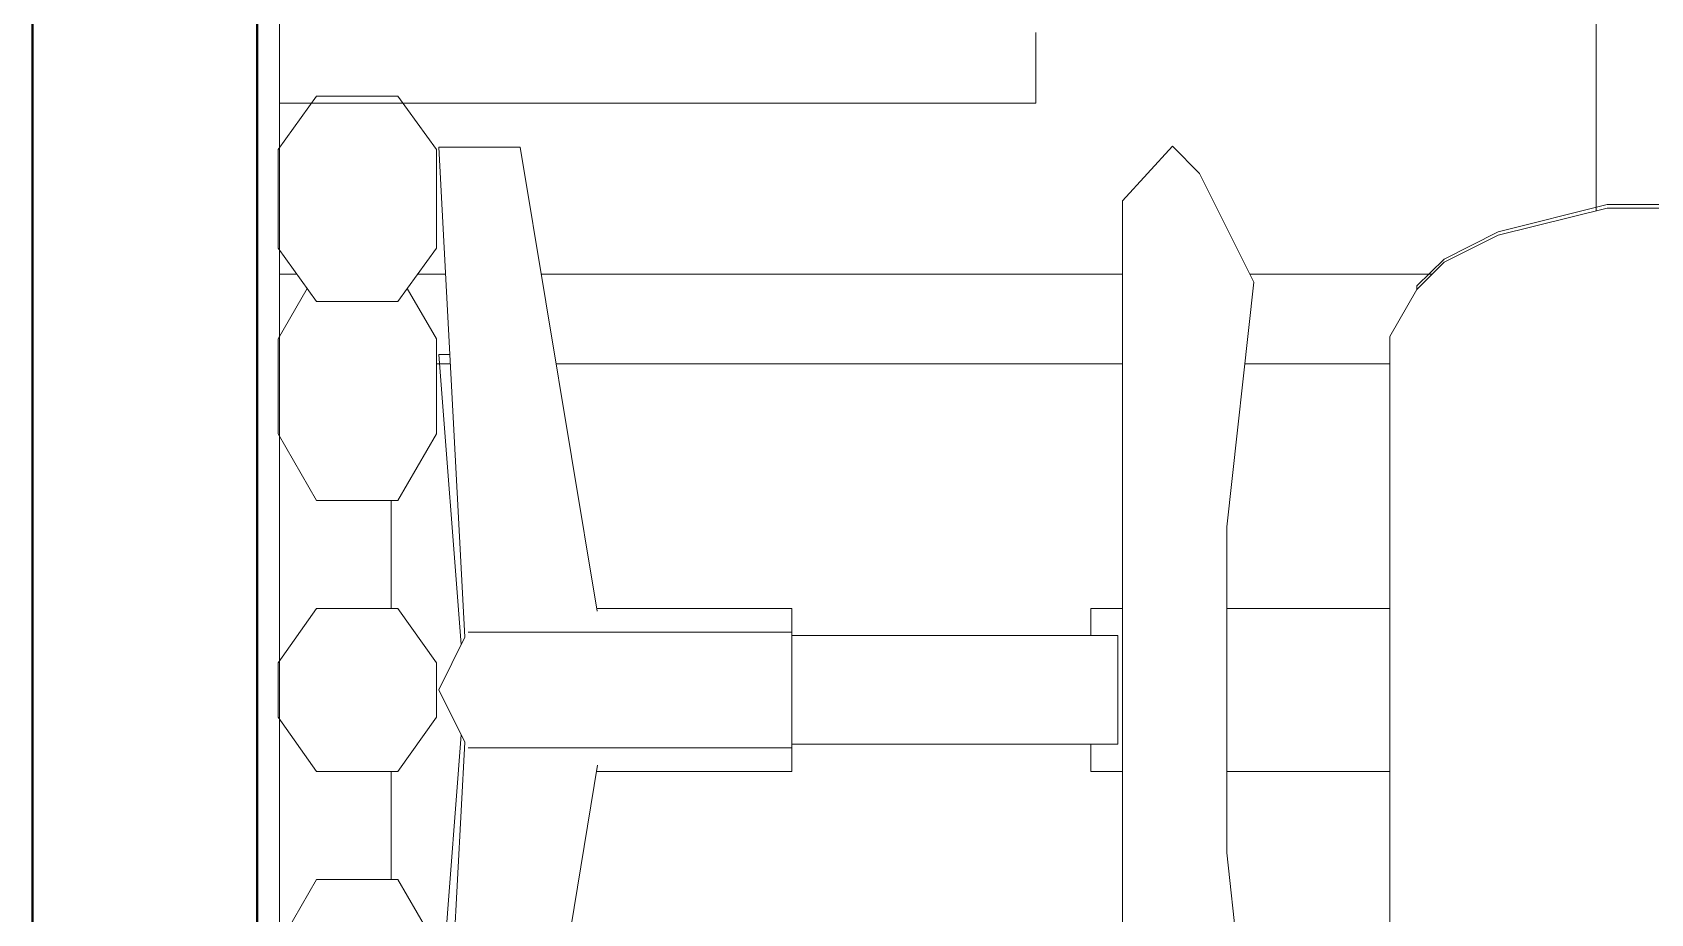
# Model space of a CAD drawing. Extents: x 65572 to 72871, y 30718 to 33858.
# Drawn here: x 67064.14 to 67100.13, y 32307.62 to 32327.22 of the extents above; entities that cross this region are included whole.
import ezdxf

# ---------------------------------------------------------------- set-up
doc = ezdxf.new("R2010")
doc.units = 0
doc.header["$LTSCALE"] = 0.5
doc.header["$MEASUREMENT"] = 0
doc.layers.get('0').update_dxf_attribs({"color": 20, "linetype": 'CONTINUOUS'})
doc.layers.add('_KTI_CONTROL', color=7, linetype='CONTINUOUS')
for name, color, linetype, lineweight in [('Framing', 142, 'CONTINUOUS', 13), ('Layout', 154, 'CONTINUOUS', 5), ('Structure', 7, 'CONTINUOUS', 40), ('Viewed', 150, 'CONTINUOUS', 9)]:
    doc.layers.add(name, color=color, linetype=linetype, lineweight=lineweight)

# ---------------------------------------------------------------- blocks, each defined once
blk = doc.blocks.new('12fstg01')
at = {"color": 0, "linetype": 'ByBlock'}
for p, q in [((-0.22682, 0.62118), (-0.22682, 0.69739)), ((-0.22516, 0.69739), (-0.22516, 0.62118)), ((-0.22682, 0.62118), (-0.21409, 0.57035)), ((-0.22516, 0.62118), (-0.21257, 0.57035)), ((-0.20136, 0.54498), (-0.21409, 0.57035)), ((-0.21257, 0.57035), (-0.19983, 0.54498)), ((-0.20136, 0.54498), (-0.18876, 0.53225)), ((-0.19983, 0.54498), (-0.1871, 0.53225)), ((-0.18876, 0.53225), (-0.1871, 0.53225)), ((-0.1871, 0.53225), (-0.1651, 0.51961)), ((-0.1651, 0.51961), (0.1651, 0.51961)), ((-0.03806, 0.4434), (-0.03806, 0.51961)), ((0.03806, 0.51961), (0.03806, 0.4434)), ((-0.24135, 0.43067), (-0.19056, 0.45604)), ((-0.19056, 0.45604), (-0.07625, 0.4434)), ((0.07611, 0.4434), (0.19042, 0.45604)), ((-0.07625, 0.4434), (0.07611, 0.4434)), ((-0.25408, 0.41812), (-0.24135, 0.43067)), ((-0.22862, 0.39469), (-0.25408, 0.41812)), ((0.22862, 0.39469), (-0.22862, 0.39469)), ((-0.03806, 0.37983), (-0.03806, 0.39469)), ((0.03806, 0.39469), (0.03806, 0.37983)), ((-0.02546, 0.24015), (-0.02546, 0.39256)), ((-0.02546, 0.39256), (0.02533, 0.39256)), ((0.02533, 0.39256), (0.02533, 0.24015)), ((-0.02546, 0.37983), (-0.03806, 0.37983)), ((0.03806, 0.37983), (0.02533, 0.37983)), ((-0.03806, 0.24015), (0.03806, 0.24015)), ((-0.03806, 0.149), (-0.03806, 0.24015)), ((-0.02699, 0.08885), (-0.02699, 0.24015)), ((0.02699, 0.08885), (0.02699, 0.24015)), ((0.03806, 0.24015), (0.03806, 0.14891)), ((-0.25367, 0.1132), (-0.03681, 0.14918)), ((0.03515, 0.14937), (0.25367, 0.1132)), ((-0.25367, 0.0751), (-0.25367, 0.1132)), ((-0.02463, 0.08728), (-0.25367, 0.0751)), ((-0.02131, 0.08562), (-0.1568, 0.0751)), ((0, 0.0751), (-0.02463, 0.08728)), ((0.02436, 0.08728), (0, 0.0751)), ((0.02104, 0.08562), (0.1568, 0.0751)), ((0.25367, 0.0751), (0.02436, 0.08728)), ((-0.1568, 0.0751), (-0.1568, 0.08017)), ((-0.27747, 0.056), (-0.25256, 0.07399)), ((-0.25256, 0.07399), (-0.20648, 0.07399)), ((-0.20648, 0.07399), (-0.18157, 0.056)), ((-0.16399, 0.07399), (-0.18766, 0.06034)), ((-0.11971, 0.07399), (-0.16399, 0.07399)), ((-0.11971, 0.07399), (-0.08857, 0.056)), ((-0.03806, 0.056), (-0.01273, 0.07399)), ((-0.01273, 0.07399), (0.01273, 0.07399)), ((0.01273, 0.07399), (0.03806, 0.056)), ((0.08857, 0.056), (0.11971, 0.07399)), ((-0.27747, 0.0179), (-0.27747, 0.056)), ((-0.18157, 0.056), (-0.18157, 0.0179)), ((-0.08857, 0.0179), (-0.08857, 0.056)), ((-0.03806, 0.056), (-0.03806, 0.0179)), ((0.03806, 0.056), (0.03806, 0.0179)), ((0.08857, 0.0179), (0.08857, 0.056)), ((-0.25256, 0), (-0.27747, 0.0179)), ((-0.18157, 0.0179), (-0.20648, 0)), ((-0.08857, 0.0179), (-0.11971, 0)), ((-0.03806, 0.0179), (-0.01273, 0)), ((0.01273, 0), (0.03806, 0.0179)), ((0.11971, 0), (0.08857, 0.0179)), ((-0.16399, 0), (-0.18766, 0.01356)), ((-0.20648, 0), (-0.25256, 0)), ((-0.11971, 0), (-0.16399, 0)), ((-0.01273, 0), (0.01273, 0))]:
    blk.add_line(p, q, dxfattribs=at)
at = {"layer": '_KTI_CONTROL'}
blk.add_polyline3d([(0, 0, 0), (0, 0, 0)], dxfattribs=at)
blk.add_polyline3d([(0, 0, 0), (0, 0, 0)], dxfattribs=at)

msp = doc.modelspace()

# ---------------------------------------------------------------- linework, layer by layer
at = {"layer": 'Framing'}
msp.add_line((67069.638349, 32435.968035), (67069.638349, 32239.968035), dxfattribs=at)
at = {"layer": 'Layout', "linetype": 'ByBlock'}
for p, q in [((67098.920078, 32337.468035), (67098.920078, 32323.252135)), ((67098.920078, 32337.468035), (67098.920078, 32323.252135)), ((67069.638349, 32325.645432), (67086.458646, 32325.645432)), ((67070.019182, 32321.846186), (67069.638349, 32321.846186)), ((67073.328128, 32321.846186), (67072.708274, 32321.846186)), ((67088.386219, 32321.846186), (67075.459654, 32321.846186)), ((67095.276756, 32321.846186), (67091.215953, 32321.846186)), ((67073.125331, 32319.846186), (67073.434472, 32319.846186)), ((67075.791498, 32319.846186), (67088.386219, 32319.846186)), ((67091.104551, 32319.846186), (67094.330765, 32319.846186))]:
    msp.add_line(p, q, dxfattribs=at)
msp.add_lwpolyline([(67086.458646, 32327.220047), (67086.458646, 32327.21737), (67086.458646, 32327.214694), (67086.458646, 32327.212018), (67086.458646, 32327.209341), (67086.458646, 32327.206665), (67086.458646, 32327.203988), (67086.458646, 32327.201312), (67086.458646, 32327.198635), (67086.458646, 32327.195959), (67086.458646, 32327.193282), (67086.458646, 32327.190606), (67086.458646, 32327.187929), (67086.458646, 32327.185253), (67086.458646, 32327.182576), (67086.458646, 32327.1799), (67086.458646, 32327.177223), (67086.458646, 32327.174547), (67086.458646, 32327.171871), (67086.458646, 32327.169194), (67086.458646, 32327.166518), (67086.458646, 32327.163841), (67086.458646, 32327.161165), (67086.458646, 32327.158488), (67086.458646, 32327.155812), (67086.458646, 32327.153135), (67086.458646, 32327.150459), (67086.458646, 32327.147782), (67086.458646, 32327.145106), (67086.458646, 32327.142429), (67086.458646, 32327.139753), (67086.458646, 32327.137077), (67086.458646, 32327.1344), (67086.458646, 32327.131724), (67086.458646, 32327.129047), (67086.458646, 32327.126371), (67086.458646, 32327.123694), (67086.458646, 32327.121018), (67086.458646, 32327.118341), (67086.458646, 32327.115665), (67086.458646, 32327.112988), (67086.458646, 32327.110312), (67086.458646, 32327.107635), (67086.458646, 32327.104959), (67086.458646, 32327.102283), (67086.458646, 32327.099606), (67086.458646, 32327.09693), (67086.458646, 32327.094253), (67086.458646, 32327.091577), (67086.458646, 32327.0889), (67086.458646, 32327.086224), (67086.458646, 32327.083547), (67086.458646, 32327.080871), (67086.458646, 32327.078194), (67086.458646, 32327.075518), (67086.458646, 32327.072841), (67086.458646, 32327.070165), (67086.458646, 32327.067488), (67086.458646, 32327.064812), (67086.458646, 32327.062136), (67086.458646, 32327.059459), (67086.458646, 32327.056783), (67086.458646, 32327.054106), (67086.458646, 32327.05143), (67086.458646, 32327.048753), (67086.458646, 32327.046077), (67086.458646, 32327.0434), (67086.458646, 32327.040724), (67086.458646, 32327.038047), (67086.458646, 32327.035371), (67086.458646, 32327.032694), (67086.458646, 32327.030018), (67086.458646, 32327.027342), (67086.458646, 32327.024665), (67086.458646, 32327.021989), (67086.458646, 32327.019312), (67086.458646, 32327.016636), (67086.458646, 32327.013959), (67086.458646, 32327.011283), (67086.458646, 32327.008606), (67086.458646, 32327.00593), (67086.458646, 32327.003253), (67086.458646, 32327.000577), (67086.458646, 32326.9979), (67086.458646, 32326.995224), (67086.458646, 32326.992547), (67086.458646, 32326.989871), (67086.458646, 32326.987195), (67086.458646, 32326.984518), (67086.458646, 32326.981842), (67086.458646, 32326.979165), (67086.458646, 32326.976489), (67086.458646, 32326.973812), (67086.458646, 32326.971136), (67086.458646, 32326.968459), (67086.458646, 32326.965783), (67086.458646, 32326.963106), (67086.458646, 32326.96043), (67086.458646, 32326.957753), (67086.458646, 32326.955077), (67086.458646, 32326.952401), (67086.458646, 32326.949724), (67086.458646, 32326.947048), (67086.458646, 32326.944371), (67086.458646, 32326.941695), (67086.458646, 32326.939018), (67086.458646, 32326.936342), (67086.458646, 32326.933665), (67086.458646, 32326.930989), (67086.458646, 32326.928312), (67086.458646, 32326.925636), (67086.458646, 32326.922959), (67086.458646, 32326.920283), (67086.458646, 32326.917606), (67086.458646, 32326.91493), (67086.458646, 32326.912254), (67086.458646, 32326.909577), (67086.458646, 32326.906901), (67086.458646, 32326.904224), (67086.458646, 32326.901548), (67086.458646, 32326.898871), (67086.458646, 32326.896195), (67086.458646, 32326.893518), (67086.458646, 32326.890842), (67086.458646, 32326.888165), (67086.458646, 32326.885489), (67086.458646, 32326.882812), (67086.458646, 32326.880136), (67086.458646, 32326.87746), (67086.458646, 32326.874783), (67086.458646, 32326.872107), (67086.458646, 32326.86943), (67086.458646, 32326.866754), (67086.458646, 32326.864077), (67086.458646, 32326.861401), (67086.458646, 32326.858724), (67086.458646, 32326.856048), (67086.458646, 32326.853371), (67086.458646, 32326.850695), (67086.458646, 32326.848018), (67086.458646, 32326.845342), (67086.458646, 32326.842666), (67086.458646, 32326.839989), (67086.458646, 32326.837313), (67086.458646, 32326.834636), (67086.458646, 32326.83196), (67086.458646, 32326.829283), (67086.458646, 32326.826607), (67086.458646, 32326.82393), (67086.458646, 32326.821254), (67086.458646, 32326.818577), (67086.458646, 32326.815901), (67086.458646, 32326.813224), (67086.458646, 32326.810548), (67086.458646, 32326.807871), (67086.458646, 32326.805195), (67086.458646, 32326.802519), (67086.458646, 32326.799842), (67086.458646, 32326.797166), (67086.458646, 32326.794489), (67086.458646, 32326.791813), (67086.458646, 32326.789136), (67086.458646, 32326.78646), (67086.458646, 32326.783783), (67086.458646, 32326.781107), (67086.458646, 32326.77843), (67086.458646, 32326.775754), (67086.458646, 32326.773077), (67086.458646, 32326.770401), (67086.458646, 32326.767725), (67086.458646, 32326.765048), (67086.458646, 32326.762372), (67086.458646, 32326.759695), (67086.458646, 32326.757019), (67086.458646, 32326.754342), (67086.458646, 32326.751666), (67086.458646, 32326.748989), (67086.458646, 32326.746313), (67086.458646, 32326.743636), (67086.458646, 32326.74096), (67086.458646, 32326.738283), (67086.458646, 32326.735607), (67086.458646, 32326.73293), (67086.458646, 32326.730254), (67086.458646, 32326.727578), (67086.458646, 32326.724901), (67086.458646, 32326.722225), (67086.458646, 32326.719548), (67086.458646, 32326.716872), (67086.458646, 32326.714195), (67086.458646, 32326.711519), (67086.458646, 32326.708842), (67086.458646, 32326.706166), (67086.458646, 32326.703489), (67086.458646, 32326.700813), (67086.458646, 32326.698136), (67086.458646, 32326.69546), (67086.458646, 32326.692784), (67086.458646, 32326.690107), (67086.458646, 32326.687431), (67086.458646, 32326.684754), (67086.458646, 32326.682078), (67086.458646, 32326.679401), (67086.458646, 32326.676725), (67086.458646, 32326.674048), (67086.458646, 32326.671372), (67086.458646, 32326.668695), (67086.458646, 32326.666019), (67086.458646, 32326.663342), (67086.458646, 32326.660666), (67086.458646, 32326.657989), (67086.458646, 32326.655313), (67086.458646, 32326.652637), (67086.458646, 32326.64996), (67086.458646, 32326.647284), (67086.458646, 32326.644607), (67086.458646, 32326.641931), (67086.458646, 32326.639254), (67086.458646, 32326.636578), (67086.458646, 32326.633901), (67086.458646, 32326.631225), (67086.458646, 32326.628548), (67086.458646, 32326.625872), (67086.458646, 32326.623195), (67086.458646, 32326.620519), (67086.458646, 32326.617843), (67086.458646, 32326.615166), (67086.458646, 32326.61249), (67086.458646, 32326.609813), (67086.458646, 32326.607137), (67086.458646, 32326.60446), (67086.458646, 32326.601784), (67086.458646, 32326.599107), (67086.458646, 32326.596431), (67086.458646, 32326.593754), (67086.458646, 32326.591078), (67086.458646, 32326.588401), (67086.458646, 32326.585725), (67086.458646, 32326.583049), (67086.458646, 32326.580372), (67086.458646, 32326.577696), (67086.458646, 32326.575019), (67086.458646, 32326.572343), (67086.458646, 32326.569666), (67086.458646, 32326.56699), (67086.458646, 32326.564313), (67086.458646, 32326.561637), (67086.458646, 32326.55896), (67086.458646, 32326.556284), (67086.458646, 32326.553607), (67086.458646, 32326.550931), (67086.458646, 32326.548254), (67086.458646, 32326.545578), (67086.458646, 32326.542902), (67086.458646, 32326.540225), (67086.458646, 32326.537549), (67086.458646, 32326.534872), (67086.458646, 32326.532196), (67086.458646, 32326.529519), (67086.458646, 32326.526843), (67086.458646, 32326.524166), (67086.458646, 32326.52149), (67086.458646, 32326.518813), (67086.458646, 32326.516137), (67086.458646, 32326.51346), (67086.458646, 32326.510784), (67086.458646, 32326.508108), (67086.458646, 32326.505431), (67086.458646, 32326.502755), (67086.458646, 32326.500078), (67086.458646, 32326.497402), (67086.458646, 32326.494725), (67086.458646, 32326.492049), (67086.458646, 32326.489372), (67086.458646, 32326.486696), (67086.458646, 32326.484019), (67086.458646, 32326.481343), (67086.458646, 32326.478666), (67086.458646, 32326.47599), (67086.458646, 32326.473313), (67086.458646, 32326.470637), (67086.458646, 32326.467961), (67086.458646, 32326.465284), (67086.458646, 32326.462608), (67086.458646, 32326.459931), (67086.458646, 32326.457255), (67086.458646, 32326.454578), (67086.458646, 32326.451902), (67086.458646, 32326.449225), (67086.458646, 32326.446549), (67086.458646, 32326.443872), (67086.458646, 32326.441196), (67086.458646, 32326.438519), (67086.458646, 32326.435843), (67086.458646, 32326.433167), (67086.458646, 32326.43049), (67086.458646, 32326.427814), (67086.458646, 32326.425137), (67086.458646, 32326.422461), (67086.458646, 32326.419784), (67086.458646, 32326.417108), (67086.458646, 32326.414431), (67086.458646, 32326.411755), (67086.458646, 32326.409078), (67086.458646, 32326.406402), (67086.458646, 32326.404753), (67086.458646, 32326.403104), (67086.458646, 32326.401455), (67086.458646, 32326.399806), (67086.458646, 32326.398158), (67086.458646, 32326.396509), (67086.458646, 32326.39486), (67086.458646, 32326.393211), (67086.458646, 32326.391562), (67086.458646, 32326.389913), (67086.458646, 32326.388265), (67086.458646, 32326.386616), (67086.458646, 32326.384967), (67086.458646, 32326.383318), (67086.458646, 32326.381669), (67086.458646, 32326.38002), (67086.458646, 32326.378371), (67086.458646, 32326.376723), (67086.458646, 32326.375074), (67086.458646, 32326.373425), (67086.458646, 32326.371776), (67086.458646, 32326.370127), (67086.458646, 32326.368478), (67086.458646, 32326.36683), (67086.458646, 32326.365181), (67086.458646, 32326.363532), (67086.458646, 32326.361883), (67086.458646, 32326.360234), (67086.458646, 32326.358585), (67086.458646, 32326.356936), (67086.458646, 32326.355288), (67086.458646, 32326.353639), (67086.458646, 32326.35199), (67086.458646, 32326.350341), (67086.458646, 32326.348692), (67086.458646, 32326.347043), (67086.458646, 32326.345395), (67086.458646, 32326.343746), (67086.458646, 32326.342097), (67086.458646, 32326.340448), (67086.458646, 32326.338799), (67086.458646, 32326.33715), (67086.458646, 32326.335501), (67086.458646, 32326.333853), (67086.458646, 32326.332204), (67086.458646, 32326.330555), (67086.458646, 32326.328906), (67086.458646, 32326.327257), (67086.458646, 32326.325608), (67086.458646, 32326.32396), (67086.458646, 32326.322311), (67086.458646, 32326.320662), (67086.458646, 32326.319013), (67086.458646, 32326.317364), (67086.458646, 32326.315715), (67086.458646, 32326.314066), (67086.458646, 32326.312418), (67086.458646, 32326.310769), (67086.458646, 32326.30912), (67086.458646, 32326.307471), (67086.458646, 32326.305822), (67086.458646, 32326.304173), (67086.458646, 32326.302525), (67086.458646, 32326.300876), (67086.458646, 32326.299227), (67086.458646, 32326.297578), (67086.458646, 32326.295929), (67086.458646, 32326.29428), (67086.458646, 32326.292631), (67086.458646, 32326.290983), (67086.458646, 32326.289334), (67086.458646, 32326.287685), (67086.458646, 32326.286036), (67086.458646, 32326.284387), (67086.458646, 32326.282738), (67086.458646, 32326.28109), (67086.458646, 32326.279441), (67086.458646, 32326.277792), (67086.458646, 32326.276143), (67086.458646, 32326.274494), (67086.458646, 32326.272845), (67086.458646, 32326.271196), (67086.458646, 32326.269548), (67086.458646, 32326.267899), (67086.458646, 32326.26625), (67086.458646, 32326.264601), (67086.458646, 32326.262952), (67086.458646, 32326.261303), (67086.458646, 32326.259655), (67086.458646, 32326.258006), (67086.458646, 32326.256357), (67086.458646, 32326.254708), (67086.458646, 32326.253059), (67086.458646, 32326.25141), (67086.458646, 32326.249761), (67086.458646, 32326.248113), (67086.458646, 32326.246464), (67086.458646, 32326.244815), (67086.458646, 32326.243166), (67086.458646, 32326.241517), (67086.458646, 32326.239868), (67086.458646, 32326.238219), (67086.458646, 32326.236571), (67086.458646, 32326.234922), (67086.458646, 32326.233273), (67086.458646, 32326.231624), (67086.458646, 32326.229975), (67086.458646, 32326.228326), (67086.458646, 32326.226678), (67086.458646, 32326.225029), (67086.458646, 32326.22338), (67086.458646, 32326.221731), (67086.458646, 32326.220082), (67086.458646, 32326.218433), (67086.458646, 32326.216784), (67086.458646, 32326.215136), (67086.458646, 32326.213487), (67086.458646, 32326.211838), (67086.458646, 32326.210189), (67086.458646, 32326.20854), (67086.458646, 32326.206891), (67086.458646, 32326.205243), (67086.458646, 32326.203594), (67086.458646, 32326.201945), (67086.458646, 32326.200296), (67086.458646, 32326.198647), (67086.458646, 32326.196998), (67086.458646, 32326.195349), (67086.458646, 32326.193701), (67086.458646, 32326.192052), (67086.458646, 32326.190403), (67086.458646, 32326.188754), (67086.458646, 32326.187105), (67086.458646, 32326.185456), (67086.458646, 32326.183808), (67086.458646, 32326.182159), (67086.458646, 32326.18051), (67086.458646, 32326.178861), (67086.458646, 32326.177212), (67086.458646, 32326.175563), (67086.458646, 32326.173914), (67086.458646, 32326.172266), (67086.458646, 32326.170617), (67086.458646, 32326.168968), (67086.458646, 32326.167319), (67086.458646, 32326.16567), (67086.458646, 32326.164021), (67086.458646, 32326.162373), (67086.458646, 32326.160724), (67086.458646, 32326.159075), (67086.458646, 32326.157426), (67086.458646, 32326.155777), (67086.458646, 32326.154128), (67086.458646, 32326.152479), (67086.458646, 32326.150831), (67086.458646, 32326.149182), (67086.458646, 32326.147533), (67086.458646, 32326.145884), (67086.458646, 32326.144235), (67086.458646, 32326.142586), (67086.458646, 32326.140938), (67086.458646, 32326.139289), (67086.458646, 32326.13764), (67086.458646, 32326.135991), (67086.458646, 32326.134342), (67086.458646, 32326.132693), (67086.458646, 32326.131044), (67086.458646, 32326.129396), (67086.458646, 32326.127747), (67086.458646, 32326.126098), (67086.458646, 32326.124449), (67086.458646, 32326.1228), (67086.458646, 32326.121151), (67086.458646, 32326.119503), (67086.458646, 32326.117854), (67086.458646, 32326.116205), (67086.458646, 32326.114556), (67086.458646, 32326.112907), (67086.458646, 32326.111258), (67086.458646, 32326.109609), (67086.458646, 32326.107961), (67086.458646, 32326.106312), (67086.458646, 32326.104663), (67086.458646, 32326.103014), (67086.458646, 32326.101365), (67086.458646, 32326.099716), (67086.458646, 32326.098067), (67086.458646, 32326.096419), (67086.458646, 32326.09477), (67086.458646, 32326.093121), (67086.458646, 32326.091472), (67086.458646, 32326.089823), (67086.458646, 32326.088174), (67086.458646, 32326.086526), (67086.458646, 32326.084877), (67086.458646, 32326.083228), (67086.458646, 32326.081579), (67086.458646, 32326.07993), (67086.458646, 32326.078281), (67086.458646, 32326.076632), (67086.458646, 32326.074984), (67086.458646, 32326.073335), (67086.458646, 32326.071686), (67086.458646, 32326.070037), (67086.458646, 32326.068388), (67086.458646, 32326.066739), (67086.458646, 32326.065091), (67086.458646, 32326.063442), (67086.458646, 32326.061793), (67086.458646, 32326.060144), (67086.458646, 32326.058495), (67086.458646, 32326.056846), (67086.458646, 32326.055197), (67086.458646, 32326.053549), (67086.458646, 32326.0519), (67086.458646, 32326.050251), (67086.458646, 32326.048602), (67086.458646, 32326.046953), (67086.458646, 32326.045304), (67086.458646, 32326.043656), (67086.458646, 32326.042007), (67086.458646, 32326.040358), (67086.458646, 32326.038709), (67086.458646, 32326.03706), (67086.458646, 32326.035411), (67086.458646, 32326.033762), (67086.458646, 32326.032114), (67086.458646, 32326.030465), (67086.458646, 32326.028816), (67086.458646, 32326.027167), (67086.458646, 32326.025518), (67086.458646, 32326.023869), (67086.458646, 32326.022221), (67086.458646, 32326.020572), (67086.458646, 32326.018923), (67086.458646, 32326.017274), (67086.458646, 32326.015625), (67086.458646, 32326.013976), (67086.458646, 32326.012327), (67086.458646, 32326.010679), (67086.458646, 32326.00903), (67086.458646, 32326.007381), (67086.458646, 32326.005732), (67086.458646, 32326.004083), (67086.458646, 32326.002434), (67086.458646, 32326.000786), (67086.458646, 32325.999137), (67086.458646, 32325.997488), (67086.458646, 32325.995839), (67086.458646, 32325.99419), (67086.458646, 32325.992541), (67086.458646, 32325.990892), (67086.458646, 32325.989244), (67086.458646, 32325.987595), (67086.458646, 32325.985946), (67086.458646, 32325.984297), (67086.458646, 32325.982648), (67086.458646, 32325.980999), (67086.458646, 32325.979351), (67086.458646, 32325.977702), (67086.458646, 32325.976053), (67086.458646, 32325.974404), (67086.458646, 32325.972755), (67086.458646, 32325.971106), (67086.458646, 32325.969457), (67086.458646, 32325.967809), (67086.458646, 32325.96616), (67086.458646, 32325.964511), (67086.458646, 32325.962862), (67086.458646, 32325.961213), (67086.458646, 32325.959564), (67086.458646, 32325.957915), (67086.458646, 32325.956267), (67086.458646, 32325.954618), (67086.458646, 32325.952969), (67086.458646, 32325.95132), (67086.458646, 32325.949671), (67086.458646, 32325.948022), (67086.458646, 32325.946374), (67086.458646, 32325.944725), (67086.458646, 32325.943076), (67086.458646, 32325.941427), (67086.458646, 32325.939778), (67086.458646, 32325.938129), (67086.458646, 32325.93648), (67086.458646, 32325.934832), (67086.458646, 32325.933183), (67086.458646, 32325.931534), (67086.458646, 32325.929885), (67086.458646, 32325.928236), (67086.458646, 32325.926587), (67086.458646, 32325.924939), (67086.458646, 32325.92329), (67086.458646, 32325.921641), (67086.458646, 32325.919992), (67086.458646, 32325.918343), (67086.458646, 32325.916694), (67086.458646, 32325.915045), (67086.458646, 32325.913397), (67086.458646, 32325.911748), (67086.458646, 32325.910099), (67086.458646, 32325.90845), (67086.458646, 32325.906801), (67086.458646, 32325.905152), (67086.458646, 32325.903504), (67086.458646, 32325.901855), (67086.458646, 32325.900206), (67086.458646, 32325.898557), (67086.458646, 32325.896908), (67086.458646, 32325.895259), (67086.458646, 32325.89361), (67086.458646, 32325.891962), (67086.458646, 32325.890313), (67086.458646, 32325.888664), (67086.458646, 32325.887015), (67086.458646, 32325.885366), (67086.458646, 32325.883717), (67086.458646, 32325.882069), (67086.458646, 32325.88042), (67086.458646, 32325.878771), (67086.458646, 32325.877122), (67086.458646, 32325.875473), (67086.458646, 32325.873824), (67086.458646, 32325.872175), (67086.458646, 32325.870527), (67086.458646, 32325.868878), (67086.458646, 32325.867229), (67086.458646, 32325.86558), (67086.458646, 32325.863931), (67086.458646, 32325.862282), (67086.458646, 32325.860634), (67086.458646, 32325.858985), (67086.458646, 32325.857336), (67086.458646, 32325.855687), (67086.458646, 32325.854038), (67086.458646, 32325.852389), (67086.458646, 32325.85074), (67086.458646, 32325.849092), (67086.458646, 32325.847443), (67086.458646, 32325.845794), (67086.458646, 32325.844145), (67086.458646, 32325.842496), (67086.458646, 32325.840847), (67086.458646, 32325.839199), (67086.458646, 32325.83755), (67086.458646, 32325.836993), (67086.458646, 32325.836436), (67086.458646, 32325.835879), (67086.458646, 32325.835322), (67086.458646, 32325.834765), (67086.458646, 32325.834208), (67086.458646, 32325.833652), (67086.458646, 32325.833095), (67086.458646, 32325.832538), (67086.458646, 32325.831981), (67086.458646, 32325.831424), (67086.458646, 32325.830867), (67086.458646, 32325.83031), (67086.458646, 32325.829754), (67086.458646, 32325.829197), (67086.458646, 32325.82864), (67086.458646, 32325.828083), (67086.458646, 32325.827526), (67086.458646, 32325.826969), (67086.458646, 32325.826412), (67086.458646, 32325.825856), (67086.458646, 32325.825299), (67086.458646, 32325.824742), (67086.458646, 32325.824185), (67086.458646, 32325.823628), (67086.458646, 32325.823071), (67086.458646, 32325.822514), (67086.458646, 32325.821958), (67086.458646, 32325.821401), (67086.458646, 32325.820844), (67086.458646, 32325.820287), (67086.458646, 32325.81973), (67086.458646, 32325.819173), (67086.458646, 32325.818616), (67086.458646, 32325.818059), (67086.458646, 32325.817503), (67086.458646, 32325.816946), (67086.458646, 32325.816389), (67086.458646, 32325.815832), (67086.458646, 32325.815275), (67086.458646, 32325.814718), (67086.458646, 32325.814161), (67086.458646, 32325.813605), (67086.458646, 32325.813048), (67086.458646, 32325.812491), (67086.458646, 32325.811934), (67086.458646, 32325.811377), (67086.458646, 32325.81082), (67086.458646, 32325.810263), (67086.458646, 32325.809707), (67086.458646, 32325.80915), (67086.458646, 32325.808593), (67086.458646, 32325.808036), (67086.458646, 32325.807479), (67086.458646, 32325.806922), (67086.458646, 32325.806365), (67086.458646, 32325.805809), (67086.458646, 32325.805252), (67086.458646, 32325.804695), (67086.458646, 32325.804138), (67086.458646, 32325.803581), (67086.458646, 32325.803024), (67086.458646, 32325.802467), (67086.458646, 32325.80191), (67086.458646, 32325.801354), (67086.458646, 32325.800797), (67086.458646, 32325.80024), (67086.458646, 32325.799683), (67086.458646, 32325.799126), (67086.458646, 32325.798569), (67086.458646, 32325.798012), (67086.458646, 32325.797456), (67086.458646, 32325.796899), (67086.458646, 32325.796342), (67086.458646, 32325.795785), (67086.458646, 32325.795228), (67086.458646, 32325.794671), (67086.458646, 32325.794114), (67086.458646, 32325.793558), (67086.458646, 32325.793001), (67086.458646, 32325.792444), (67086.458646, 32325.791887), (67086.458646, 32325.79133), (67086.458646, 32325.790773), (67086.458646, 32325.790216), (67086.458646, 32325.78966), (67086.458646, 32325.789103), (67086.458646, 32325.788546), (67086.458646, 32325.787989), (67086.458646, 32325.787432), (67086.458646, 32325.786875), (67086.458646, 32325.786318), (67086.458646, 32325.785762), (67086.458646, 32325.785205), (67086.458646, 32325.784648), (67086.458646, 32325.784091), (67086.458646, 32325.783534), (67086.458646, 32325.782977), (67086.458646, 32325.78242), (67086.458646, 32325.781863), (67086.458646, 32325.781307), (67086.458646, 32325.78075), (67086.458646, 32325.780193), (67086.458646, 32325.779636), (67086.458646, 32325.779079), (67086.458646, 32325.778522), (67086.458646, 32325.777965), (67086.458646, 32325.777409), (67086.458646, 32325.776852), (67086.458646, 32325.776295), (67086.458646, 32325.775738), (67086.458646, 32325.775181), (67086.458646, 32325.774624), (67086.458646, 32325.774067), (67086.458646, 32325.773511), (67086.458646, 32325.772954), (67086.458646, 32325.772397), (67086.458646, 32325.77184), (67086.458646, 32325.771283), (67086.458646, 32325.770726), (67086.458646, 32325.770169), (67086.458646, 32325.769613), (67086.458646, 32325.769056), (67086.458646, 32325.768499), (67086.458646, 32325.767942), (67086.458646, 32325.767385), (67086.458646, 32325.766828), (67086.458646, 32325.766271), (67086.458646, 32325.765714), (67086.458646, 32325.765158), (67086.458646, 32325.764601), (67086.458646, 32325.764044), (67086.458646, 32325.763487), (67086.458646, 32325.76293), (67086.458646, 32325.762373), (67086.458646, 32325.761816), (67086.458646, 32325.76126), (67086.458646, 32325.760703), (67086.458646, 32325.760146), (67086.458646, 32325.759589), (67086.458646, 32325.759032), (67086.458646, 32325.758475), (67086.458646, 32325.757918), (67086.458646, 32325.757362), (67086.458646, 32325.756805), (67086.458646, 32325.756248), (67086.458646, 32325.755691), (67086.458646, 32325.755134), (67086.458646, 32325.754577), (67086.458646, 32325.75402), (67086.458646, 32325.753464), (67086.458646, 32325.752907), (67086.458646, 32325.75235), (67086.458646, 32325.751793), (67086.458646, 32325.751236), (67086.458646, 32325.750679), (67086.458646, 32325.750122), (67086.458646, 32325.749565), (67086.458646, 32325.749009), (67086.458646, 32325.748452), (67086.458646, 32325.747895), (67086.458646, 32325.747338), (67086.458646, 32325.746781), (67086.458646, 32325.746224), (67086.458646, 32325.745667), (67086.458646, 32325.745111), (67086.458646, 32325.744554), (67086.458646, 32325.743997), (67086.458646, 32325.74344), (67086.458646, 32325.742883), (67086.458646, 32325.742326), (67086.458646, 32325.741769), (67086.458646, 32325.741213), (67086.458646, 32325.740656), (67086.458646, 32325.740099), (67086.458646, 32325.739542), (67086.458646, 32325.738985), (67086.458646, 32325.738428), (67086.458646, 32325.737871), (67086.458646, 32325.737315), (67086.458646, 32325.736758), (67086.458646, 32325.736201), (67086.458646, 32325.735644), (67086.458646, 32325.735087), (67086.458646, 32325.73453), (67086.458646, 32325.733973), (67086.458646, 32325.733416), (67086.458646, 32325.73286), (67086.458646, 32325.732303), (67086.458646, 32325.731746), (67086.458646, 32325.731189), (67086.458646, 32325.730632), (67086.458646, 32325.730075), (67086.458646, 32325.729518), (67086.458646, 32325.728962), (67086.458646, 32325.728405), (67086.458646, 32325.727848), (67086.458646, 32325.727291), (67086.458646, 32325.726734), (67086.458646, 32325.726177), (67086.458646, 32325.72562), (67086.458646, 32325.725064), (67086.458646, 32325.724507), (67086.458646, 32325.72395), (67086.458646, 32325.723393), (67086.458646, 32325.722836), (67086.458646, 32325.722279), (67086.458646, 32325.721722), (67086.458646, 32325.721166), (67086.458646, 32325.720609), (67086.458646, 32325.720052), (67086.458646, 32325.719495), (67086.458646, 32325.718938), (67086.458646, 32325.718381), (67086.458646, 32325.717824), (67086.458646, 32325.717267), (67086.458646, 32325.716711), (67086.458646, 32325.716154), (67086.458646, 32325.715597), (67086.458646, 32325.71504), (67086.458646, 32325.714483), (67086.458646, 32325.713926), (67086.458646, 32325.713369), (67086.458646, 32325.712813), (67086.458646, 32325.712256), (67086.458646, 32325.711699), (67086.458646, 32325.711142), (67086.458646, 32325.710585), (67086.458646, 32325.710028), (67086.458646, 32325.709471), (67086.458646, 32325.708915), (67086.458646, 32325.708358), (67086.458646, 32325.707801), (67086.458646, 32325.707244), (67086.458646, 32325.706687), (67086.458646, 32325.70613), (67086.458646, 32325.705573), (67086.458646, 32325.705017), (67086.458646, 32325.70446), (67086.458646, 32325.703903), (67086.458646, 32325.703346), (67086.458646, 32325.702789), (67086.458646, 32325.702232), (67086.458646, 32325.701675), (67086.458646, 32325.701118), (67086.458646, 32325.700562), (67086.458646, 32325.700005), (67086.458646, 32325.699448), (67086.458646, 32325.698891), (67086.458646, 32325.698334), (67086.458646, 32325.697777), (67086.458646, 32325.69722), (67086.458646, 32325.696664), (67086.458646, 32325.696107), (67086.458646, 32325.69555), (67086.458646, 32325.694993), (67086.458646, 32325.694436), (67086.458646, 32325.693879), (67086.458646, 32325.693322), (67086.458646, 32325.692766), (67086.458646, 32325.692209), (67086.458646, 32325.691652), (67086.458646, 32325.691095), (67086.458646, 32325.690538), (67086.458646, 32325.689981), (67086.458646, 32325.689424), (67086.458646, 32325.688868), (67086.458646, 32325.688311), (67086.458646, 32325.687754), (67086.458646, 32325.687197), (67086.458646, 32325.68664), (67086.458646, 32325.686083), (67086.458646, 32325.685526), (67086.458646, 32325.684969), (67086.458646, 32325.684413), (67086.458646, 32325.683856), (67086.458646, 32325.683299), (67086.458646, 32325.682742), (67086.458646, 32325.682185), (67086.458646, 32325.681628), (67086.458646, 32325.681071), (67086.458646, 32325.680515), (67086.458646, 32325.679958), (67086.458646, 32325.679401), (67086.458646, 32325.678844), (67086.458646, 32325.678287), (67086.458646, 32325.67773), (67086.458646, 32325.677173), (67086.458646, 32325.676617), (67086.458646, 32325.67606), (67086.458646, 32325.675503), (67086.458646, 32325.674946), (67086.458646, 32325.674389), (67086.458646, 32325.673832), (67086.458646, 32325.673275), (67086.458646, 32325.672719), (67086.458646, 32325.672162), (67086.458646, 32325.671605), (67086.458646, 32325.671048), (67086.458646, 32325.670491), (67086.458646, 32325.669934), (67086.458646, 32325.669377), (67086.458646, 32325.66882), (67086.458646, 32325.668264), (67086.458646, 32325.667707), (67086.458646, 32325.66715), (67086.458646, 32325.666593), (67086.458646, 32325.666036), (67086.458646, 32325.665479), (67086.458646, 32325.664922), (67086.458646, 32325.664366), (67086.458646, 32325.663809), (67086.458646, 32325.663252), (67086.458646, 32325.662695), (67086.458646, 32325.662138), (67086.458646, 32325.661581), (67086.458646, 32325.661024), (67086.458646, 32325.660468), (67086.458646, 32325.659911), (67086.458646, 32325.659354), (67086.458646, 32325.658797), (67086.458646, 32325.65824), (67086.458646, 32325.657683), (67086.458646, 32325.657126), (67086.458646, 32325.65657), (67086.458646, 32325.656013), (67086.458646, 32325.655456), (67086.458646, 32325.654899), (67086.458646, 32325.654342), (67086.458646, 32325.653785), (67086.458646, 32325.653228), (67086.458646, 32325.652671), (67086.458646, 32325.652115), (67086.458646, 32325.651558), (67086.458646, 32325.651001), (67086.458646, 32325.650444), (67086.458646, 32325.649887), (67086.458646, 32325.64933), (67086.458646, 32325.648773), (67086.458646, 32325.648217), (67086.458646, 32325.64766), (67086.458646, 32325.647103), (67086.458646, 32325.646546), (67086.458646, 32325.645989), (67086.458646, 32325.645432)], dxfattribs=at)
at = {"layer": 'Structure'}
for p, q in [((67064.138349, 32459.039741), (67064.138349, 32213.10795)), ((67069.138349, 32459.039741), (67069.138349, 32213.10795))]:
    msp.add_line(p, q, dxfattribs=at)
at = {"layer": 'Viewed', "linetype": 'ByBlock'}
for p, q in [((67072.120078, 32316.812772), (67072.120078, 32314.40905)), ((67072.120078, 32310.787004), (67072.120078, 32308.383282))]:
    msp.add_line(p, q, dxfattribs=at)

# ---------------------------------------------------------------- block references
at = {"layer": 'Layout', "linetype": 'ByBlock', "xscale": 47.58705652932135, "yscale": 47.58705652932135, "zscale": 47.58705652932135, "rotation": 270}
msp.add_blockref('12fstg01', (67069.604263, 32312.598027), dxfattribs=at)

doc.saveas('drawing.dxf')
